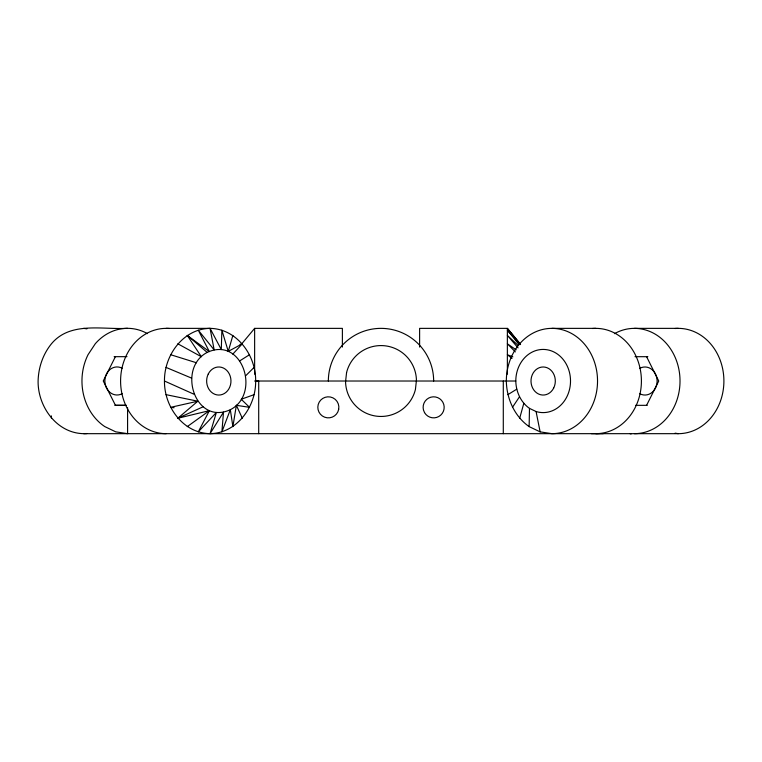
<?xml version="1.0" encoding="UTF-8"?>
<svg xmlns="http://www.w3.org/2000/svg" width="762" height="762" viewBox="0 0 762 762"><rect width="100%" height="100%" fill="white"/><g stroke="black" fill="none" stroke-linecap="round" stroke-linejoin="round"><path stroke-width="1.14" d="M127.587 407.699L127.587 433.673L115.719 431.844L104.756 426.577A52.654 45.596 90 0 1 88.068 354.654L95.279 343.748A52.654 45.596 90 0 1 147.457 333.632M258.699 433.664L258.709 381.01L255.661 381.019C256.022 406.508 237.096 433.283 210.064 433.664C183.032 433.264 164.116 406.527 164.468 381.019C164.116 355.521 183.032 328.784 210.064 328.365C237.087 328.784 256.013 355.511 255.661 381.019M529.133 426.615C514.474 416.29 506.644 398.688 506.33 381.019A52.654 45.596 -90 0 1 551.936 328.365A52.654 45.596 -90 0 1 597.532 381.019A52.654 45.596 -90 0 1 551.936 433.673L540.134 431.873L529.133 426.615L529.476 408.375C520.684 402.184 515.988 391.62 515.798 381.019A31.594 27.356 -90 0 1 545.544 349.548A31.594 27.356 -90 0 1 570.1 386.505A31.594 27.356 -90 0 1 536.077 411.528L529.476 408.375M254.117 394.649L241.211 399.25L249.565 407.346L236.363 405.308L232.886 426.625L230.324 409.708C261.052 394.135 242.621 336.071 207.35 352.33C176.689 367.989 195.005 425.929 230.324 409.708L221.894 431.883L223.495 412.156L210.064 433.664L216.36 412.48L198.263 431.883L209.398 410.651L177.822 418.252L197.825 401.212L166.021 394.649M519.694 418.243L523.808 403.355M232.801 354.13L242.306 343.795L228.267 351.377L232.867 335.423M115.405 356.664L103.261 380.981L115.433 405.298L126.482 405.336M646.586 405.336L658.739 381.019L646.586 356.692M512.445 407.346L519.465 396.812M241.468 344.176L254.632 328.365L342.386 328.365L342.386 347.053M245.774 375.666L254.108 367.398M187.271 426.625L209.398 410.651M239.84 360.817L249.555 354.692M507.892 394.64L516.731 389.192M177.822 418.252L203.073 406.813M240.097 344.395L242.306 343.795M197.825 401.212L170.574 407.346L174.098 407.746M127.521 328.327C102.194 329.813 70.237 321.259 51.454 343.786C42.882 354.32 38.462 367.503 38.1 381.019C37.748 406.517 56.674 433.254 83.696 433.673L678.304 433.673A52.654 45.596 -90 0 0 723.871 379.143A52.654 45.596 -90 0 0 675.056 328.498M166.192 328.365L210.064 328.365L221.304 349.558L221.866 330.165L228.267 351.377M551.936 328.365L595.808 328.365M634.422 328.365L678.304 328.365M114.129 356.683L126.987 356.664M635.003 356.692L647.852 356.692M254.632 381.019L515.798 381.019M114.833 405.317L125.901 405.317M635.527 405.336L647.167 405.336M630.526 433.654L631.336 433.654L629.917 433.654M591.407 433.673L603.266 433.664M83.696 328.365L86.916 328.851M675.084 433.178L678.304 433.673M170.574 354.692L196.52 362.779M512.855 356.873L507.368 354.692L511.988 358.397M166.021 367.398L191.614 378.123M164.468 381.019L194.015 394.24M177.822 343.795L201.368 356.73L187.271 335.423L209.35 351.606L198.263 330.165L214.17 349.882L210.064 328.365M207.207 352.425L187.271 335.423M516.141 349.825L507.368 343.786L515.341 351.911M518.236 345.538L507.368 335.413L518.055 347.863M520.341 344.586L507.368 330.156L519.065 344.567M517.284 341.214L518.817 342.91M236.363 405.308L242.306 418.243M536.077 411.528L540.134 431.873M51.33 415.881L51.454 418.243M507.368 374.199L507.368 328.365L419.614 328.365L419.614 347.053M503.291 381.019L503.291 433.673M254.632 328.365L254.632 374.199M166.192 433.673A52.654 45.596 90 0 1 120.615 379.143A52.654 45.596 90 0 1 169.431 328.498M592.569 328.498A52.654 45.596 90 0 1 641.385 379.143A52.654 45.596 90 0 1 595.808 433.673M614.486 333.661A52.654 45.596 -90 0 1 678.856 369.208A52.654 45.596 -90 0 1 634.422 433.673M639.813 368.294A14.04 12.163 -90 0 1 657.111 381.019A14.04 12.163 -90 0 1 639.813 393.735M122.168 393.697A14.04 12.163 -90 0 1 104.87 380.971A14.04 12.163 -90 0 1 122.168 368.246M86.944 433.54A52.654 45.596 -90 0 1 83.696 433.673M328.346 381.019A52.654 52.654 0 0 1 381 328.365A52.654 52.654 0 0 1 433.654 381.019M346.586 372.504L345.557 381.705A35.452 35.452 0 0 0 415.414 389.525L416.443 380.333A35.452 35.452 0 0 0 346.586 372.504M338.699 409.27L337.852 411.89A10.535 10.535 0 0 1 324.65 417.195A10.535 10.535 0 0 1 318.211 404.508A10.535 10.535 0 0 1 330.279 396.992L332.899 397.84A10.535 10.535 0 0 1 338.699 409.27M520.532 344.348L507.368 328.365L520.532 344.376M424.529 412.604L423.482 410.07A10.535 10.535 0 0 1 435.483 396.973A10.535 10.535 0 0 1 442.274 413.385A10.535 10.535 0 0 1 424.529 412.604M553.688 388.039A14.04 12.163 -90 0 0 543.154 366.979A14.04 12.163 -90 0 0 532.628 388.039A14.04 12.163 -90 0 0 553.688 388.039M208.264 373.999A14.04 12.163 89.9 0 0 218.808 395.059A14.04 12.163 89.9 0 0 229.333 373.999A14.04 12.163 89.9 0 0 208.264 373.999"/></g></svg>
